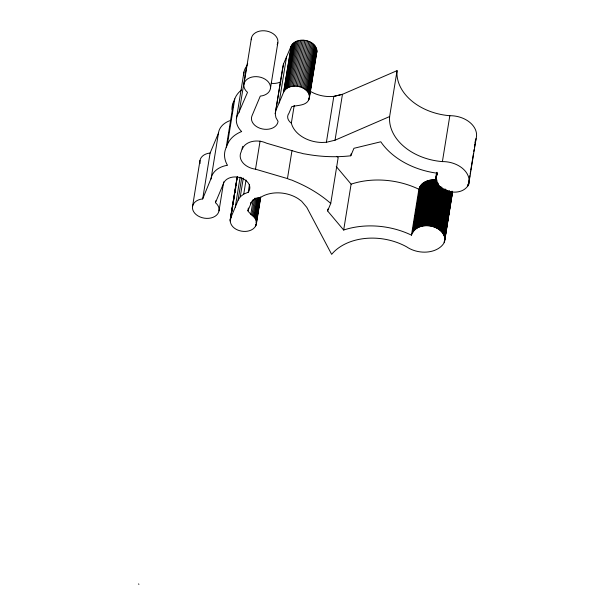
<?xml version="1.0" encoding="UTF-8"?>
<svg xmlns="http://www.w3.org/2000/svg" width="615" height="615" viewBox="0 0 615 615"><rect width="100%" height="100%" fill="white"/><g stroke="black" fill="none" stroke-linecap="round" stroke-linejoin="round"><path stroke-width="0.92" d="M309.952 91.089A28.828 20.772 9.2 0 0 329.317 96.57L333.822 96.394L342.455 94.318L397.059 70.656A53.259 38.376 9.2 0 0 449.834 115.712A24.023 17.312 9.2 0 1 476.072 138.629L468.638 184.523C460.789 199.729 429.923 190.327 436.919 172.285M451.625 196.738L452.171 191.749L444.191 242.633A24.023 17.312 9.2 0 1 406.561 246.792A53.259 38.376 9.2 0 0 331.654 254.349L306.777 207.347L301.596 201.213L298.214 198.714A28.828 20.772 9.2 0 0 259.937 197.807A10.87 7.834 9.2 0 0 250.659 204.28L247.899 210.845C250.551 215.089 257.201 217.525 256.447 223.522C256.017 227.35 252.488 229.972 248.975 230.863C241.472 233.008 230.087 228.964 230.171 219.97L237.175 176.843M397.059 70.656L389.626 116.55L335.021 140.205L326.388 142.28L321.883 142.465A28.828 20.772 9.2 0 1 291.341 123.161A10.87 7.834 9.2 0 1 288.95 113.26L291.71 106.695C297.629 104.934 306.993 106.141 309.26 98.546L316.871 51.675C316.679 39.598 296.545 35.847 291.095 46.187L283.515 63.96L282.677 67.773L275.243 113.66L275.92 117.603L278.049 121.363A13.407 9.663 9.2 0 1 262.321 128.942A13.407 9.663 9.2 0 1 251.989 115.82L260.283 96.109A13.407 9.663 9.2 0 0 269.416 83.486A13.407 9.663 9.2 0 0 249.844 77.736A13.407 9.663 9.2 0 0 247.514 92.358L238.674 112.86A23.97 17.266 9.2 0 0 241.218 131.118L241.657 131.549L240.557 131.994A34.017 24.515 9.2 0 0 228.011 143.21L225.551 149.053A34.017 24.515 9.2 0 0 226.943 164.366L227.458 165.289L226.797 165.397A23.97 17.266 9.2 0 0 211.137 178.304L202.681 198.922A13.407 9.663 9.2 0 0 193.556 211.545A13.407 9.663 9.2 0 0 213.121 217.295A13.407 9.663 9.2 0 0 215.458 202.673L215.757 200.798M211.022 179.088L218.571 132.417A23.97 17.266 9.2 0 1 229.733 120.725M192.572 206.325L199.998 160.43M202.681 198.922L210.115 153.027L218.456 133.201M226.212 147.462L233.646 101.575L235.437 97.324A34.017 24.515 9.2 0 1 241.495 89.959M227.335 144.802L234.769 98.907M218.986 210.907L223.691 181.879M236.537 117.903L243.971 72.009M239.166 112.184L246.6 66.297L247.691 63.706M243.978 84.117L251.412 38.23M230.133 220.977L237.113 177.896M230.171 219.97L237.352 176.828M230.694 219.178L231.002 217.303M231.302 215.435L231.601 213.559M231.909 211.683L232.209 209.815M232.516 207.939L232.816 206.063M233.123 204.195L233.423 202.32M233.731 200.452L234.031 198.576M234.338 196.7L234.638 194.832M234.945 192.956L235.245 191.081M235.545 189.212L235.853 187.337M236.152 185.461L236.46 183.593M444.737 237.636C441.155 223.629 416.478 220.762 411.458 235.153L410.766 234.815A70.018 50.453 9.2 0 0 343.67 230.041L327.595 210.922L330.747 203.434A113.975 82.126 9.2 0 0 294.708 181.371L291.887 180.11A16.759 12.077 9.2 0 1 287.451 178.581L255.517 169.194A16.759 12.077 9.2 0 1 241.142 151.905L242.764 146.332M230.679 218.033L235.261 207.132L240.119 177.166M235.261 207.132L238.074 200.213L241.71 177.735M238.074 200.213L240.273 196.8L243.302 178.073M240.273 196.8L243.748 194.079L246.023 180.034M243.748 194.079L248.229 192.257L249.444 184.761M247.899 210.845L248.352 208.031M255.517 169.194L260.068 141.096M250.659 204.28L250.966 202.404M270.4 88.706L277.834 42.819M250.789 214.404L253.211 199.414M251.881 215.096L254.61 198.238M252.88 215.873L255.763 198.076M253.78 216.703L256.809 197.976M254.556 217.595L257.739 197.93M255.217 218.533L258.554 197.922M255.74 219.501L259.23 197.961M256.132 220.493L259.768 198.022M255.486 226.374L255.786 224.498M256.094 222.622L256.394 220.754M256.701 218.879L257.001 217.003M257.301 215.135L257.608 213.259M256.378 221.508L260.322 197.154M255.948 225.459L260.583 197.231M256.271 224.506L260.699 197.3M275.243 113.66L283.515 63.96M276.089 109.854L279.072 102.982L286.505 57.095M279.072 102.982L283.661 92.081L291.095 46.187M283.661 92.081L291.556 45.279M284.122 91.166L284.722 90.305L292.156 44.411M284.722 90.305L285.445 89.506L292.871 43.611M285.445 89.506L286.283 88.768L293.716 42.881M286.283 88.768L287.236 88.114L294.67 42.22M287.236 88.114L288.281 87.538L295.715 41.651M288.281 87.538L289.419 87.061L296.853 41.167M289.419 87.061L290.634 86.669L298.067 40.782M290.634 86.669L291.91 86.384L299.344 40.498M291.91 86.384L293.232 86.2L300.666 40.313M293.232 86.2L294.593 86.123L302.026 40.236M294.593 86.123L295.969 86.154L303.395 40.259M291.341 123.161L294.224 105.365M295.969 86.154L297.345 86.284L304.779 40.398M309.26 98.546C310.629 92.281 304.217 87.538 298.713 86.523L306.147 40.636M300.051 86.861L307.485 40.974M301.358 87.299L308.784 41.405M287.451 178.581L292.002 150.49M302.603 87.83L310.029 41.935M303.772 88.445L311.205 42.558M304.871 89.144L312.305 43.25M305.87 89.913L313.304 44.026M306.762 90.751L314.196 44.857M307.546 91.635L314.98 45.748M308.2 92.573L315.633 46.686M308.73 93.542L316.164 47.655M309.122 94.541L316.548 48.647M308.469 100.414L308.776 98.546M309.368 95.548L316.802 49.661M308.93 99.499L316.91 50.668M326.388 142.28L333.822 96.394L342.455 94.318L335.021 140.205M327.595 210.922L327.903 209.054M330.747 203.434L338.181 157.54A113.975 82.126 9.2 0 0 336.789 156.341M242.31 149.138A16.759 12.077 9.2 0 1 266.464 143.164L298.406 152.535A16.759 12.077 9.2 0 1 303.011 153.665L306.155 154.157A113.975 82.126 9.2 0 0 350.788 155.787L351.096 153.919M343.67 230.041L351.104 184.154L336.267 166.504M411.458 235.153L418.892 189.259C420.906 181.978 429.278 179.134 436.112 179.941L428.678 225.828M412.527 232.67L419.96 186.776M412.842 232.101L420.276 186.207M413.195 231.548L420.629 185.653M413.595 231.009L421.021 185.123M414.026 230.494L421.46 184.6M414.502 229.995L421.936 184.108M415.017 229.518L422.451 183.631M415.571 229.072L422.997 183.178M416.155 228.642L423.581 182.755M416.77 228.242L424.204 182.347M417.416 227.865L424.85 181.971M418.092 227.519L425.526 181.625M418.8 227.196L426.233 181.31M419.538 226.904L426.964 181.018M420.291 226.651L427.725 180.756M421.067 226.42L428.501 180.526M421.867 226.22L429.293 180.333M422.682 226.059L430.108 180.164M423.512 225.928L430.938 180.034M424.35 225.828L431.784 179.934M425.203 225.759L432.637 179.872M426.064 225.728L433.498 179.834M426.933 225.728L434.367 179.834M427.802 225.759L435.236 179.872M436.02 178.219L436.927 172.6M436.02 178.857L436.927 173.238M436.066 179.495L436.366 177.627M436.665 175.752L436.973 173.876M429.547 225.928L436.981 180.041M430.415 226.066L437.542 182.048M431.276 226.228L438.257 183.147M468.638 184.523A24.023 17.312 9.2 0 0 442.4 161.599L449.834 115.712M432.13 226.428L438.803 185.223M432.968 226.658L439.494 186.391M433.798 226.92L440.325 186.653M434.613 227.212L441.14 186.937M435.412 227.535L441.931 187.26M436.189 227.881L442.554 188.544M436.942 228.257L443.315 188.92M437.672 228.657L444.045 189.328M438.38 229.088L444.899 188.82M439.056 229.541L445.575 189.274M439.702 230.018L446.221 189.751M440.317 230.517L446.844 190.243M440.901 231.032L447.42 190.765M441.447 231.571L447.974 191.296M441.962 232.124L448.635 190.919M442.439 232.693L449.257 190.55M442.869 233.277L449.696 191.134M443.269 233.877L450.095 191.734M443.623 234.484L450.595 191.403M443.93 235.107L450.91 192.026M444.199 235.73L451.333 191.711M444.422 236.36L451.702 191.411M444.607 236.998L452.04 191.111M444.191 242.633L452.263 192.387M444.414 242.033L452.309 193.025M444.599 241.426L452.309 193.663M467.7 186.23L468 184.354M468.053 185.676L468.507 182.863M474.426 146.339L474.726 144.464M475.034 142.595L475.334 140.72M468.369 185.107L468.668 183.232M468.976 181.356L469.276 179.488M469.583 177.612L469.883 175.736M470.191 173.868L470.49 171.992M470.79 170.124L473.527 153.266M473.827 151.39L474.134 149.514M474.434 147.646L476.072 138.629M316.871 51.675L316.364 53.613M436.158 176.966L437.503 173.246L436.712 173.146A70.018 50.453 9.2 0 1 380.793 141.788L353.94 148.3L350.788 155.787M215.458 202.673L223.745 182.963A13.407 9.663 9.2 0 1 241.633 178.127A13.407 9.663 9.2 0 1 248.229 192.257M233.646 101.575L232.985 103.159A34.017 24.515 9.2 0 0 231.955 109.478M246.6 66.297L246.1 66.966A23.97 17.266 9.2 0 0 243.832 75.63M297.345 86.284L298.713 86.523M418.892 189.259L418.2 188.928A70.018 50.453 9.2 0 0 351.104 184.154M138.413 583.973L138.952 584.25M280.84 81.741A13.407 9.663 9.2 0 1 271.138 83.294M251.297 39.744A13.407 9.663 9.2 0 1 266.718 31.081A13.407 9.663 9.2 0 1 277.18 44.741M442.4 161.599A53.259 38.376 9.2 0 1 389.626 116.55M200.106 163.482A13.407 9.663 9.2 0 1 210.115 153.027M451.341 197.231A24.023 17.312 9.2 0 1 451.033 197.715"/></g></svg>
